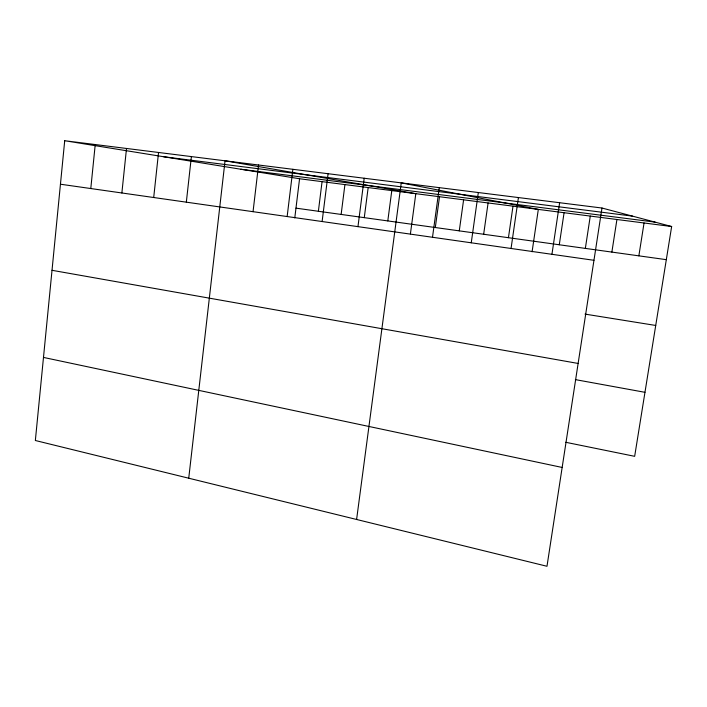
<?xml version="1.0" encoding="UTF-8"?>
<svg xmlns="http://www.w3.org/2000/svg" width="707" height="707" viewBox="0 0 707 707"><rect width="100%" height="100%" fill="white"/><g stroke="black" fill="none" stroke-linecap="round" stroke-linejoin="round"><path stroke-width="1.06" d="M64.708 140.72L35.35 440.505L546.988 566.28L601.984 208.026L64.708 140.72L299.565 178.756L671.65 226.523L634.665 456.324L565.75 442.29M90.788 188.548L95.233 144.537M121.869 192.984L126.509 148.461M153.702 197.518L158.545 152.473M186.33 202.175L191.385 156.583M188.734 478.215L225.047 160.798L415.813 193.674L410.413 233.876M253.044 211.685L258.55 164.996M287.148 216.545L292.884 169.3M294.784 217.915L299.565 178.756M318.38 211.26L322.065 181.646M322.109 221.538L328.092 173.71M341.136 214.433L344.928 184.58M357.963 226.647L364.202 178.235M364.273 217.65L368.17 187.558M387.798 220.92L391.793 190.59M356.602 519.477L401.249 182.874L538.319 209.405L532.088 251.78M432.498 237.278L439.277 187.638M435.3 227.53L439.515 196.723M459.276 230.862L463.606 199.816M471.251 242.801L478.321 192.534M483.659 234.256L488.095 202.953M508.439 237.702L512.999 206.152M511.055 248.475L518.425 197.553M551.937 254.308L559.635 202.715M559.281 244.772L564.08 212.71M585.352 248.404L590.274 216.077M611.873 252.09L616.928 219.497M638.854 255.846L644.05 222.979M163.591 156.733L632.447 216.112M240.822 169.238L655.071 222.122M295.977 208.15L666.312 259.663M60.449 184.218L593.96 260.3M585.016 314.102L655.725 325.459M52.018 270.304L578.123 363.451M575.365 379.615L644.97 392.314M43.481 357.424L562.162 467.46M601.984 208.026L671.65 226.523"/></g></svg>
